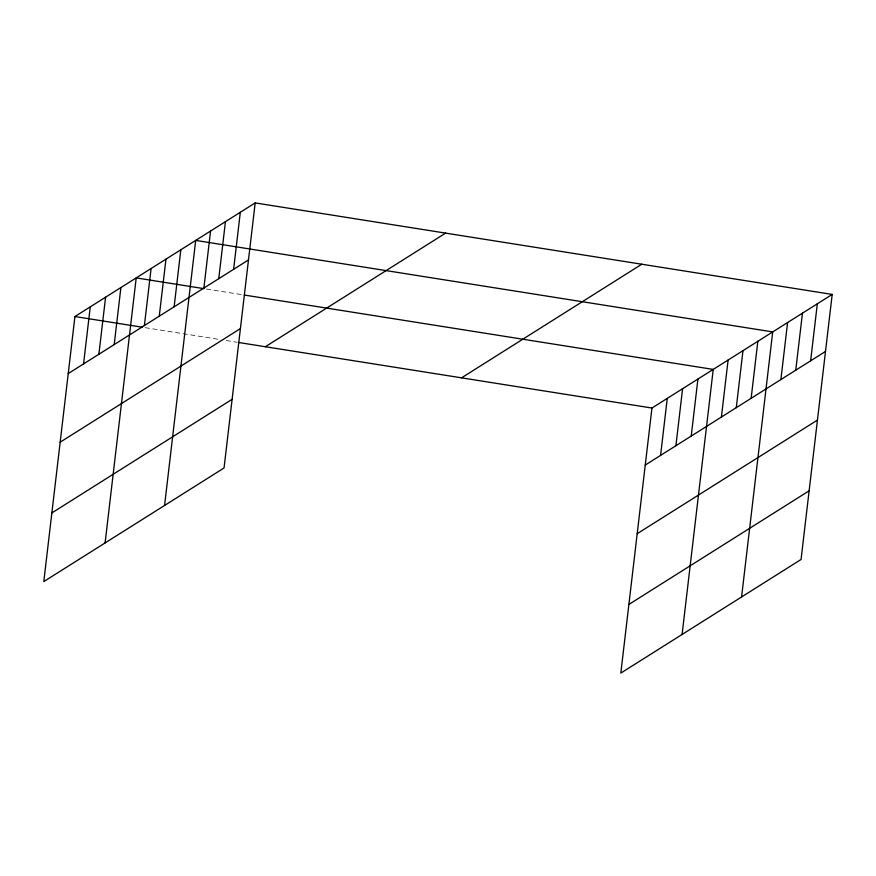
<?xml version="1.0" encoding="UTF-8"?>
<svg xmlns="http://www.w3.org/2000/svg" width="876" height="876" viewBox="0 0 876 876"><rect width="100%" height="100%" fill="white"/><g stroke="black" fill="none" stroke-linecap="round" stroke-linejoin="round"><path stroke-width="0.66" stroke-dasharray="4.38 3.29" d="M206.44 289.036L242.904 294.818M145.164 327.668L219.438 339.45M226.183 340.523L236.991 342.231"/><path stroke-width="1.31" d="M255.179 202.914L74.931 316.532L43.8 581.576L224.048 467.97L255.179 202.914L832.2 294.424L801.069 559.468L620.821 673.086L651.952 408.03L832.2 294.424M83.559 363.901L90.261 306.874M98.878 354.243L105.58 297.216M114.198 344.586L120.899 287.558M105.087 542.956L136.218 277.9L203.747 288.609M144.387 325.554L151.088 268.527M159.257 316.181L165.958 259.154M174.127 306.808L180.828 249.78M164.568 505.463L195.698 240.407L772.72 331.916L741.578 596.961M203.878 288.062L210.569 231.034M218.748 278.688L225.439 221.661M233.618 269.315L240.309 212.288M660.581 455.4L667.271 398.372M675.9 445.742L682.59 388.725M691.219 436.084L697.92 379.067M682.097 634.454L713.239 369.409L244.262 295.037M721.408 417.053L728.109 360.036M736.278 407.679L742.979 350.663M751.148 398.306L757.85 341.29M780.888 379.56L787.59 322.543M795.758 370.187L802.46 313.17M810.628 360.813L817.33 303.797M68.24 373.559L248.488 259.942M60.17 442.205L240.418 328.588M265.351 346.732L445.599 233.115M51.859 512.931L232.107 399.314M461.542 377.841L641.779 264.224M645.251 465.057L825.499 351.44M637.191 533.703L817.439 420.086M628.88 604.429L809.128 490.823M74.931 316.532L142.459 327.241M238.338 342.45L651.952 408.03"/></g></svg>
